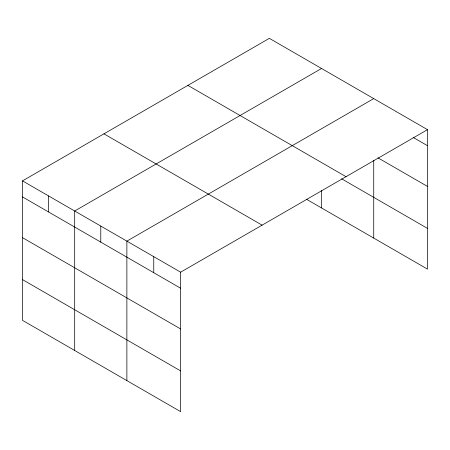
<?xml version="1.0" encoding="UTF-8"?>
<svg xmlns="http://www.w3.org/2000/svg" width="450" height="450" viewBox="0 0 450 450"><rect width="100%" height="100%" fill="white"/><g stroke="black" fill="none" stroke-linecap="round" stroke-linejoin="round"><path stroke-width="0.67" d="M22.5 180.872L180.641 272.177L180.641 411.649L22.5 320.344L22.5 180.872L269.359 38.351L427.5 129.656L427.5 269.128L306.377 199.192M321.548 68.479L74.689 211.005L74.689 350.477M373.731 98.612L126.872 241.132L126.872 380.604M180.641 272.177L427.5 129.656M413.162 137.424L427.5 145.704M377.916 157.804L427.5 186.435M187.898 85.382L346.039 176.687M341.572 178.785L427.5 228.398M103.961 133.841L262.102 225.146M22.5 196.926L180.641 288.225M22.5 237.651L180.641 328.956M22.5 279.619L180.641 370.918M373.731 160.284L373.731 238.084M321.548 190.401L321.548 207.956M153.759 256.657L153.759 272.706M100.778 226.069L100.778 242.117M48.594 195.941L48.594 211.989"/></g></svg>
